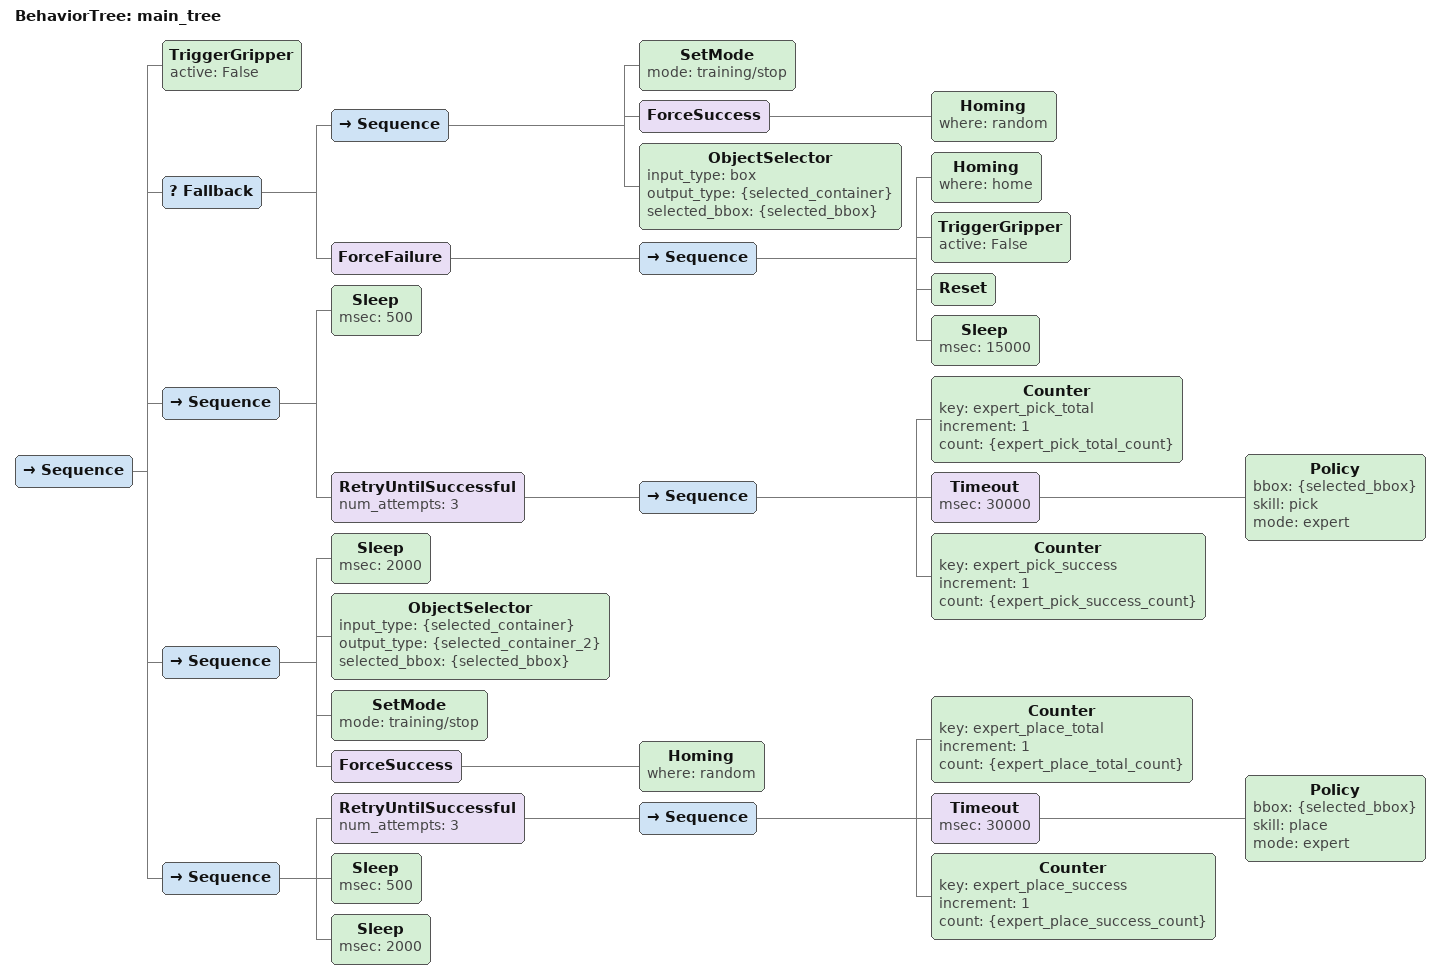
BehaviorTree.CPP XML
<?xml version="1.0" encoding="UTF-8"?>
<root BTCPP_format="4">
  <BehaviorTree ID="main_tree">
    <Sequence>
      <TriggerGripper active="False"/>
      <Fallback>
        <Sequence>
          <SetMode mode="training/stop"/>
          <ForceSuccess>
            <Homing where="random"/>
          </ForceSuccess>
          <ObjectSelector input_type="box"
                          output_type="{selected_container}"
                          selected_bbox="{selected_bbox}"/>
        </Sequence>
        <ForceFailure>
          <Sequence>
            <Homing where="home"/>
            <TriggerGripper active="False"/>
            <Reset/>
            <Sleep msec="15000"/>
          </Sequence>
        </ForceFailure>
      </Fallback>
      <Sequence>
        <Sleep msec="500"/>
        <RetryUntilSuccessful num_attempts="3">
          <Sequence>
            <Counter key="expert_pick_total"
                     increment="1"
                     count="{expert_pick_total_count}"/>
            <Timeout msec="30000">
              <Policy bbox="{selected_bbox}"
                      skill="pick"
                      mode="expert"/>
            </Timeout>
            <Counter key="expert_pick_success"
                     increment="1"
                     count="{expert_pick_success_count}"/>
          </Sequence>
        </RetryUntilSuccessful>
      </Sequence>
      <Sequence>
        <Sleep msec="2000"/>
        <ObjectSelector input_type="{selected_container}"
                        output_type="{selected_container_2}"
                        selected_bbox="{selected_bbox}"/>
        <SetMode mode="training/stop"/>
        <ForceSuccess>
          <Homing where="random"/>
        </ForceSuccess>
      </Sequence>
      <Sequence>
        <RetryUntilSuccessful num_attempts="3">
          <Sequence>
            <Counter key="expert_place_total"
                     increment="1"
                     count="{expert_place_total_count}"/>
            <Timeout msec="30000">
              <Policy bbox="{selected_bbox}"
                      skill="place"
                      mode="expert"/>
            </Timeout>
            <Counter key="expert_place_success"
                     increment="1"
                     count="{expert_place_success_count}"/>
          </Sequence>
        </RetryUntilSuccessful>
        <Sleep msec="500"/>
        <Sleep msec="2000"/>
      </Sequence>
    </Sequence>
  </BehaviorTree>

</root>
